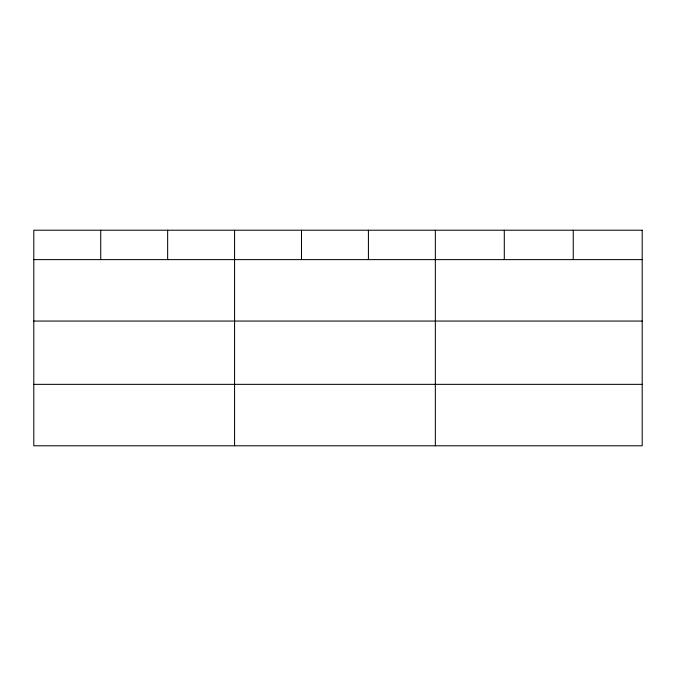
<?xml version="1.0" encoding="UTF-8"?>
<svg xmlns="http://www.w3.org/2000/svg" width="676" height="676" viewBox="0 0 676 676"><rect width="100%" height="100%" fill="white"/><g stroke="black" fill="none" stroke-linecap="round" stroke-linejoin="round"><path stroke-width="1.01" d="M33.8 259.618L642.2 259.618M33.8 321.058L642.2 321.058M33.8 384.348L642.2 384.348M573.248 230.212L573.248 259.618M504.296 230.212L504.296 259.618M435.344 230.212L435.344 445.788M368.42 230.212L368.42 259.618M301.496 230.212L301.496 259.618M234.572 230.212L234.572 445.788M167.648 230.212L167.648 259.618M100.724 230.212L100.724 259.618M642.2 230.212L33.8 230.212L33.8 445.788L642.2 445.788L642.2 230.212"/></g></svg>
